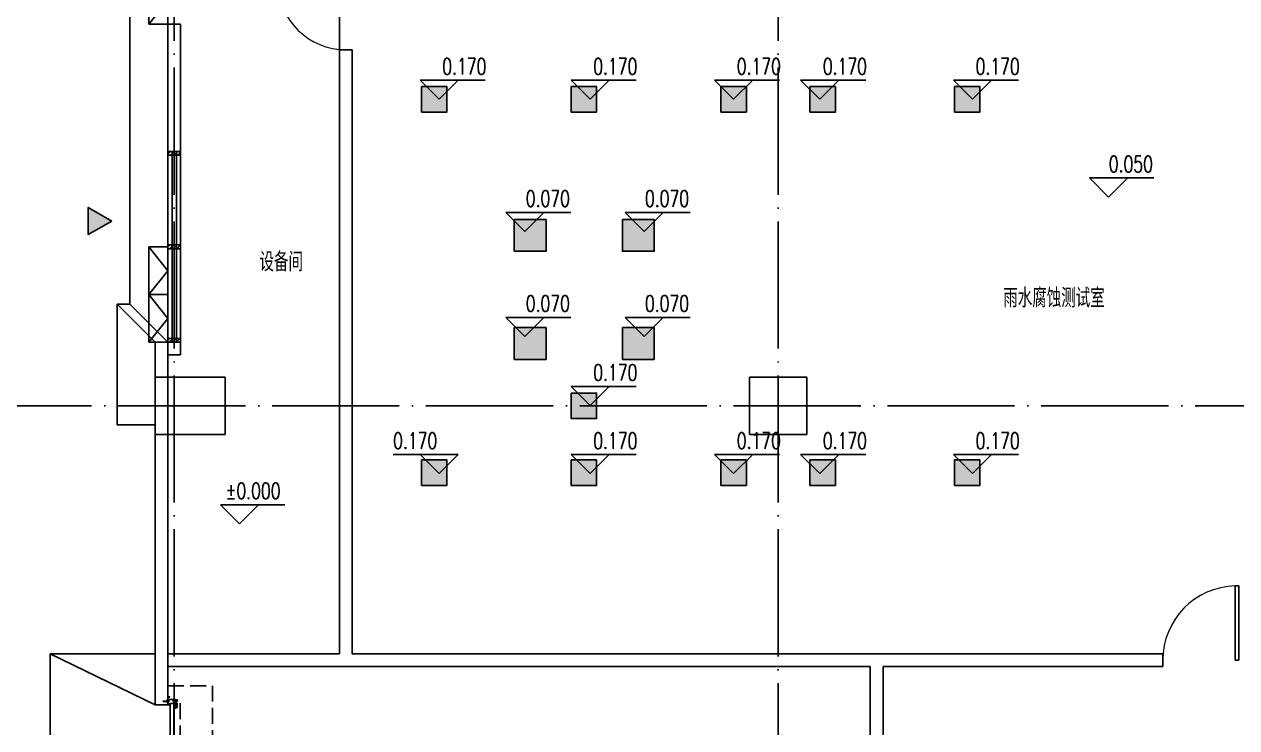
# Model space of a CAD drawing. Extents: x -621157 to 1764546, y -106808 to 741893.
# Drawn here: x -479 to 18596, y 14939 to 26000 of the extents above; entities that cross this region are included whole.
import ezdxf
from ezdxf.enums import TextEntityAlignment as Align

# ---------------------------------------------------------------- set-up
doc = ezdxf.new("R2010")
doc.units = 0
doc.header["$LTSCALE"] = 1000
doc.header["$MEASUREMENT"] = 0
doc.linetypes.add('XREF-A-101-平面图_t3$0$DASH', pattern=[0.35, 0.25, -0.1])
doc.linetypes.add('XREF-A-101-平面图_t3$0$DOTE', pattern=[2.42, 2, -0.2, 0.02, -0.2])
for name, color, linetype in [('0-底图', 7, 'Continuous'), ('XREF-A-101-平面图_t3$0$A-COLUMN', 8, 'Continuous'), ('XREF-A-101-平面图_t3$0$A-DIM_ELEV', 8, 'Continuous'), ('XREF-A-101-平面图_t3$0$A-DOTE', 8, 'Continuous'), ('XREF-A-101-平面图_t3$0$A-GROUND', 8, 'Continuous'), ('XREF-A-101-平面图_t3$0$A-PUB_HATCH', 8, 'Continuous'), ('XREF-A-101-平面图_t3$0$A-ROOM-CH', 8, 'Continuous'), ('XREF-A-101-平面图_t3$0$A-WALL', 8, 'Continuous'), ('XREF-A-101-平面图_t3$0$A-WALL-FILL', 8, 'Continuous'), ('XREF-A-101-平面图_t3$0$A-WINDOW', 8, 'Continuous'), ('XREF-A-101-平面图_t3$0$A-开启符号', 8, 'Continuous'), ('XREF-A-101-平面图_t3$0$GROUND', 8, 'Continuous'), ('XREF-A-101-平面图_t3$0$M-HOLE', 8, 'Continuous'), ('XREF-A-101-平面图_t3$0$PUB_HATCH', 8, 'Continuous'), ('XREF-A-101-平面图_t3$0$PUB_TEXT', 8, 'Continuous'), ('XREF-A-101-平面图_t3$0$win-kq', 8, 'Continuous')]:
    doc.layers.add(name, color=color, linetype=linetype)
doc.styles.add('XREF-A-101-平面图_t3$0$-HZDXCROMANS', font='ROMANS.shx', dxfattribs={"bigfont": 'HZDXC.shx'})
doc.styles.add('XREF-A-101-平面图_t3$0$A-STANDARD', font='SIMPLEX', dxfattribs={"bigfont": 'GBCBIG'})

# ---------------------------------------------------------------- blocks, each defined once
blk = doc.blocks.new('XREF-A-101-平面图_t3$0$轴网')
at = {"layer": 'XREF-A-101-平面图_t3$0$A-DOTE', "linetype": 'XREF-A-101-平面图_t3$0$DOTE'}
for p, q in [((0, -3300), (0, 43300)), ((9500, -3300), (9500, 43300)), ((-3300, 20000), (69800, 20000))]:
    blk.add_line(p, q, dxfattribs=at)
blk = doc.blocks.new('XREF-A-101-平面图_t3$0$G$C869EB286')
at = {"layer": 'XREF-A-101-平面图_t3$0$A-WINDOW'}
h = blk.add_hatch(dxfattribs=at)
h.set_pattern_fill('ANSI31', color=256, scale=25)
h.set_pattern_definition([(45, (-143.957, -89940), (-28.0633, 28.0633), [])])
h.paths.add_polyline_path([(0, 60), (200, 60), (200, 0), (0, 0)])
blk.add_lwpolyline([(0, 60), (200, 60), (200, 0), (0, 0)], close=True, dxfattribs=at)
blk = doc.blocks.new('XREF-A-101-平面图_t3$0$柱网1F')
at = {"layer": 'XREF-A-101-平面图_t3$0$A-COLUMN'}
for points in [[(-300, -20450), (800, -20450), (800, -19550), (-300, -19550)], [(9050, -20450), (9950, -20450), (9950, -19550), (9050, -19550)]]:
    blk.add_lwpolyline(points, close=True, dxfattribs=at)
blk = doc.blocks.new('XREF-A-101-平面图_t3$0$ROOM')
at = {"layer": 'XREF-A-101-平面图_t3$0$A-ROOM-CH', "style": 'XREF-A-101-平面图_t3$0$-HZDXCROMANS', "width": 0.6}
for tag, p in [('中文房间名称', (0, -1000)), ('英文房间名称', (0, -1500))]:
    blk.add_attdef(tag, text='', height=300, dxfattribs=at).set_placement(p, align=Align.CENTER)
blk = doc.blocks.new('XREF-A-101-平面图_t3$0$TYHGDGV(26)')
at = {"color": 0, "linetype": 'XREF-A-101-平面图_t3$0$DASH', "extrusion": (0, 0, -1)}
blk.add_line((82929, 11046), (85074, 11046), dxfattribs=at)
at = {"layer": 'XREF-A-101-平面图_t3$0$win-kq'}
for p, q in [((82897, 11318), (82894, 11314)), ((82897, 11318), (82901, 11314)), ((85106, 11318), (85102, 11314)), ((85106, 11318), (85109, 11314)), ((82898, 11127), (82927, 11127)), ((82898, 11111), (82927, 11111)), ((82927, 11140), (82991, 11140)), ((82927, 11130), (82991, 11130)), ((82927, 11107), (82991, 11107)), ((85076, 11140), (85012, 11140)), ((85076, 11130), (85012, 11130)), ((85076, 11107), (85012, 11107)), ((85105, 11127), (85076, 11127)), ((85105, 11111), (85076, 11111))]:
    blk.add_line(p, q, dxfattribs=at)
at = {"layer": 'XREF-A-101-平面图_t3$0$win-kq', "linetype": 'XREF-A-101-平面图_t3$0$DASH'}
blk.add_line((85052, 11238), (85292, 11238), dxfattribs=at)
at = {"layer": 'XREF-A-101-平面图_t3$0$win-kq'}
for points in [[(82894, 11314), (82894, 11238), (82901, 11238), (82901, 11314)], [(85109, 11314), (85109, 11238), (85102, 11238), (85102, 11314)], [(82899, 11101), (82893, 11092), (82886, 11088), (82884, 11088), (82876, 11092), (82868, 11115), (82868, 11156), (82898, 11156), (82898, 11146), (82898, 11156), (82868, 11156), (82868, 11238)], [(82920, 11248), (82873, 11238)], [(82920, 11238), (82873, 11248)], [(82878, 11106), (82874, 11106), (82874, 11131), (82878, 11131)], [(82892, 11107), (82898, 11107), (82898, 11130), (82892, 11130)], [(82927, 11203), (82927, 11200), (82931, 11197), (82931, 11152), (82927, 11150), (82927, 11146), (85076, 11146), (85076, 11150), (85072, 11152), (85072, 11197), (85076, 11200), (85076, 11203), (82927, 11203)], [(82991, 11146), (82991, 11090), (82927, 11090), (82927, 11146)], [(82946, 11221), (82946, 11212), (82952, 11212), (82952, 11205), (82941, 11205), (82941, 11212), (82946, 11212), (82946, 11221)], [(82991, 11111), (83006, 11111), (83006, 11127), (82991, 11127)], [(85012, 11111), (84998, 11111), (84998, 11127), (85012, 11127)], [(85012, 11146), (85012, 11090), (85076, 11090), (85076, 11146)], [(85057, 11221), (85057, 11212), (85052, 11212), (85052, 11205), (85062, 11205), (85062, 11212), (85057, 11212), (85057, 11221)], [(85131, 11248), (85083, 11238)], [(85131, 11238), (85083, 11248)], [(85104, 11101), (85110, 11092), (85117, 11088), (85120, 11088), (85127, 11092), (85136, 11115), (85136, 11156), (85106, 11156), (85106, 11146), (85106, 11156), (85136, 11156), (85136, 11238)], [(85111, 11107), (85105, 11107), (85105, 11130), (85111, 11130)], [(85126, 11106), (85129, 11106), (85129, 11131), (85126, 11131)]]:
    blk.add_lwpolyline(points, dxfattribs=at)
at = {"layer": 'XREF-A-101-平面图_t3$0$win-kq', "linetype": 'XREF-A-101-平面图_t3$0$DASH'}
blk.add_lwpolyline([(82952, 11238), (82652, 11238), (82652, 10538), (85352, 10538), (85352, 11238), (85052, 11238)], dxfattribs=at)
at = {"layer": 'XREF-A-101-平面图_t3$0$win-kq'}
for points in [[(82834, 11210), (82834, 11221, 1), (82827, 11221), (82827, 11210), (82827, 11232, -0.414214), (82832, 11238), (82946, 11238, -0.414214), (82952, 11232), (82952, 11214), (82952, 11221, 1), (82941, 11221), (82941, 11214)], [(85169, 11210), (85169, 11221, -1), (85177, 11221), (85177, 11210), (85177, 11232, 0.414214), (85171, 11238), (85057, 11238, 0.414214), (85052, 11232), (85052, 11214), (85052, 11221, -1), (85062, 11221), (85062, 11214)]]:
    blk.add_lwpolyline(points, format="xyb", dxfattribs=at)
for points in [[(82920, 11248), (82920, 11238), (82873, 11238), (82873, 11248)], [(82877, 11233), (82918, 11233), (82918, 11238), (82877, 11238)], [(82887, 11233), (82909, 11233), (82909, 11230), (82887, 11230)], [(82888, 11223), (82907, 11223), (82907, 11230), (82888, 11230)], [(85083, 11248), (85083, 11238), (85131, 11238), (85131, 11248)], [(85126, 11233), (85085, 11233), (85085, 11238), (85126, 11238)], [(85117, 11233), (85095, 11233), (85095, 11230), (85117, 11230)], [(85115, 11223), (85096, 11223), (85096, 11230), (85115, 11230)]]:
    blk.add_lwpolyline(points, close=True, dxfattribs=at)
for points in [[(82878, 11098), (82878, 11139, -1), (82892, 11139), (82892, 11098, -1)], [(85126, 11098), (85126, 11139, 1), (85111, 11139), (85111, 11098, 1)]]:
    blk.add_lwpolyline(points, format="xyb", close=True, dxfattribs=at)
blk = doc.blocks.new('XREF-A-101-平面图_t3$0$bz1')
at = {"layer": 'XREF-A-101-平面图_t3$0$PUB_HATCH'}
h = blk.add_hatch(color=1, dxfattribs=at)
h.dxf.hatch_style = 1
h.paths.add_polyline_path([(4866032, -641203), (4865818, -641573), (4866245, -641573)])
at = {"layer": 'XREF-A-101-平面图_t3$0$PUB_TEXT', "color": 1}
blk.add_lwpolyline([(4866032, -641203), (4865818, -641573), (4866245, -641573)], close=True, dxfattribs=at)
blk = doc.blocks.new('XREF-A-101-平面图_t3$0$G$C34B60025')
at = {"xscale": -1, "rotation": 270}
blk.add_blockref('XREF-A-101-平面图_t3$0$bz1', (640120, -4983026), dxfattribs=at)
blk = doc.blocks.new('XREF-A-101-平面图_t3$0$WINDOW2DLIB$SYSLIB$00000001')
at = {"color": 0}
for points in [[(-0.5, 0.5), (-0.5, -0.5)], [(-0.5, 0.5), (0.5, 0.5)], [(0.5, -0.5), (0.5, 0.5)], [(0.5, 0.1667), (-0.5, 0.1667)], [(0.5, -0.1667), (-0.5, -0.1667)], [(-0.5, -0.5), (0.5, -0.5)]]:
    blk.add_lwpolyline(points, dxfattribs=at)
blk = doc.blocks.new('XREF-A-101-平面图_t3$0$DOOR2DLIB$SYSLIB$00000107')
at = {"color": 0}
for p, q in [((0.45, 0.975), (0.5, 0.975)), ((0.45, 0), (0.45, 0.975)), ((0.5, 0), (0.5, 0.975)), ((0.5, 0), (0.45, 0))]:
    blk.add_line(p, q, dxfattribs=at)
at = {"color": 0, "lineweight": 13}
blk.add_arc((0.475, 0), 0.975, 91.4693, 180, dxfattribs=at)
blk = doc.blocks.new('XREF-A-101-平面图_t3')
at = {"layer": 'XREF-A-101-平面图_t3$0$A-PUB_HATCH'}
h = blk.add_hatch(dxfattribs=at)
h.set_pattern_fill('DOTS', color=256, scale=30)
h.set_pattern_definition([(0, (0, 0), (23.8125, 47.625), [0, -47.625])])
h.paths.add_polyline_path([(212275, 25020), (212675, 25020), (212675, 24620), (212275, 24620)])
h.paths.add_polyline_path([(208600, 25020), (209000, 25020), (209000, 24620), (208600, 24620)])
h.paths.add_polyline_path([(210000, 25020), (210400, 25020), (210400, 24620), (210000, 24620)])
h.paths.add_polyline_path([(212275, 19150), (212675, 19150), (212675, 18750), (212275, 18750)])
h.paths.add_polyline_path([(206245, 25020), (206645, 25020), (206645, 24620), (206245, 24620)])
h.paths.add_polyline_path([(210000, 19150), (210400, 19150), (210400, 18750), (210000, 18750)])
h.paths.add_polyline_path([(208600, 19150), (209000, 19150), (209000, 18750), (208600, 18750)])
h.paths.add_polyline_path([(203890, 25020), (204290, 25020), (204290, 24620), (203890, 24620)])
h.paths.add_polyline_path([(206245, 20200), (206645, 20200), (206645, 19800), (206245, 19800)])
h.paths.add_polyline_path([(206245, 19150), (206645, 19150), (206645, 18750), (206245, 18750)])
h.paths.add_polyline_path([(203890, 19150), (204290, 19150), (204290, 18750), (203890, 18750)])
h.paths.add_polyline_path([(207050, 21230), (207550, 21230), (207550, 20730), (207050, 20730)])
h.paths.add_polyline_path([(205350, 21230), (205850, 21230), (205850, 20730), (205350, 20730)])
h.paths.add_polyline_path([(205350, 22930), (205850, 22930), (205850, 22430), (205350, 22430)])
h.paths.add_polyline_path([(207050, 22930), (207550, 22930), (207550, 22430), (207050, 22430)])
at = {"layer": 'XREF-A-101-平面图_t3$0$A-DIM_ELEV'}
for p, q in [((204167, 24820), (203867, 25120)), ((203867, 25120), (204892, 25120)), ((204167, 24820), (204467, 25120)), ((206543, 24820), (206243, 25120)), ((206243, 25120), (207267, 25120)), ((206543, 24820), (206843, 25120)), ((208800, 24820), (208500, 25120)), ((208500, 25120), (209524, 25120)), ((208800, 24820), (209100, 25120)), ((210154, 24820), (209854, 25120)), ((209854, 25120), (210879, 25120)), ((210154, 24820), (210454, 25120)), ((212558, 24820), (212258, 25120)), ((212258, 25120), (213282, 25120)), ((212558, 24820), (212858, 25120)), ((214699, 23284), (214399, 23584)), ((214399, 23584), (215412, 23584)), ((214699, 23284), (214999, 23584)), ((205515, 22741), (205215, 23041)), ((205215, 23041), (206240, 23041)), ((205515, 22741), (205815, 23041)), ((207391, 22741), (207091, 23041)), ((207091, 23041), (208115, 23041)), ((207391, 22741), (207691, 23041)), ((205515, 21092), (205215, 21392)), ((205215, 21392), (206240, 21392)), ((205515, 21092), (205815, 21392)), ((207391, 21092), (207091, 21392)), ((207091, 21392), (208115, 21392)), ((207391, 21092), (207691, 21392)), ((206543, 20007), (206243, 20307)), ((206243, 20307), (207267, 20307)), ((206543, 20007), (206843, 20307)), ((204467, 19235), (203443, 19235)), ((204167, 18935), (203867, 19235)), ((204167, 18935), (204467, 19235)), ((206543, 18935), (206243, 19235)), ((206243, 19235), (207267, 19235)), ((206543, 18935), (206843, 19235)), ((208800, 18935), (208500, 19235)), ((208500, 19235), (209524, 19235)), ((208800, 18935), (209100, 19235)), ((210154, 18935), (209854, 19235)), ((209854, 19235), (210879, 19235)), ((210154, 18935), (210454, 19235)), ((212558, 18935), (212258, 19235)), ((212258, 19235), (213282, 19235)), ((212558, 18935), (212858, 19235)), ((201028, 18146), (200728, 18446)), ((200728, 18446), (201741, 18446)), ((201028, 18146), (201328, 18446))]:
    blk.add_line(p, q, dxfattribs=at)
at = {"layer": 'XREF-A-101-平面图_t3$0$A-GROUND'}
for points in [[(199700, 3100), (198050, 3100), (198050, 16100), (199700, 16100)], [(199700, 15300), (198050, 16100)]]:
    blk.add_lwpolyline(points, dxfattribs=at)
at = {"layer": 'XREF-A-101-平面图_t3$0$A-WALL'}
for p, q in [((202600, 16100), (202600, 25600)), ((202800, 16100), (202800, 25600)), ((202600, 16100), (199900, 16100)), ((199900, 15900), (199900, 16100)), ((211050, 16100), (202800, 16100)), ((215550, 16100), (211050, 16100)), ((202700, 15900), (199900, 15900)), ((210950, 15900), (202700, 15900)), ((210950, 10100), (210950, 15900)), ((211150, 10100), (211150, 15900)), ((215550, 15900), (211150, 15900))]:
    blk.add_line(p, q, dxfattribs=at)
for points in [[(202600, 25600), (202800, 25600)], [(215550, 15900), (215550, 16100)]]:
    blk.add_lwpolyline(points, dxfattribs=at)
at = {"layer": 'XREF-A-101-平面图_t3$0$A-WALL-FILL', "color": 171}
for p, q in [((199900, 26000), (199900, 24000)), ((200100, 26000), (200100, 24000)), ((199700, 15300), (199700, 21000)), ((199700, 21000), (199900, 21000)), ((199900, 21000), (199900, 20800)), ((199900, 15300), (199900, 21000)), ((200100, 21000), (200100, 20800)), ((200100, 20800), (199900, 20800))]:
    blk.add_line(p, q, dxfattribs=at)
for points in [[(200100, 26000), (199900, 26000)], [(200100, 24000), (199900, 24000)], [(200100, 21000), (199900, 21000)], [(199700, 15300), (199900, 15300)]]:
    blk.add_lwpolyline(points, dxfattribs=at)
at = {"layer": 'XREF-A-101-平面图_t3$0$A-WINDOW'}
for p, q in [((202600, 25600), (202600, 26700)), ((199700, 15300), (199900, 15300))]:
    blk.add_line(p, q, dxfattribs=at)
at = {"layer": 'XREF-A-101-平面图_t3$0$A-开启符号', "linetype": 'Continuous'}
for points in [[(199600, 26000), (199900, 26000), (199900, 26750), (199600, 26750)], [(199600, 22500), (199900, 22500), (199900, 21750), (199600, 21750)], [(199600, 21000), (199900, 21000), (199900, 21750), (199600, 21750)]]:
    blk.add_lwpolyline(points, close=True, dxfattribs=at)
for points in [[(199600, 26000), (199900, 26375), (199600, 26750)], [(199600, 22500), (199900, 22125), (199600, 21750)], [(199600, 21000), (199900, 21375), (199600, 21750)]]:
    blk.add_lwpolyline(points, dxfattribs=at)
at = {"layer": 'XREF-A-101-平面图_t3$0$GROUND'}
for p, q in [((199300, 21600), (199300, 33100)), ((199900, 21000), (199900, 29550)), ((199100, 19700), (199100, 21600)), ((199100, 21600), (199300, 21600)), ((199100, 21600), (199700, 21000)), ((199300, 21600), (199900, 21000)), ((199700, 20450), (199700, 21000)), ((199700, 21000), (199900, 21000)), ((199100, 19700), (199700, 19700))]:
    blk.add_line(p, q, dxfattribs=at)
at = {"layer": 'XREF-A-101-平面图_t3$0$M-HOLE'}
for points in [[(203890, 25020), (204290, 25020), (204290, 24620), (203890, 24620)], [(206245, 25020), (206645, 25020), (206645, 24620), (206245, 24620)], [(208600, 25020), (209000, 25020), (209000, 24620), (208600, 24620)], [(210000, 25020), (210400, 25020), (210400, 24620), (210000, 24620)], [(212275, 25020), (212675, 25020), (212675, 24620), (212275, 24620)], [(205350, 22930), (205850, 22930), (205850, 22430), (205350, 22430)], [(207050, 22930), (207550, 22930), (207550, 22430), (207050, 22430)], [(205350, 21230), (205850, 21230), (205850, 20730), (205350, 20730)], [(207050, 21230), (207550, 21230), (207550, 20730), (207050, 20730)], [(206245, 20200), (206645, 20200), (206645, 19800), (206245, 19800)], [(203890, 19150), (204290, 19150), (204290, 18750), (203890, 18750)], [(206245, 19150), (206645, 19150), (206645, 18750), (206245, 18750)], [(208600, 19150), (209000, 19150), (209000, 18750), (208600, 18750)], [(210000, 19150), (210400, 19150), (210400, 18750), (210000, 18750)], [(212275, 19150), (212675, 19150), (212675, 18750), (212275, 18750)]]:
    blk.add_lwpolyline(points, close=True, dxfattribs=at)
blk.add_blockref('XREF-A-101-平面图_t3$0$G$C34B60025', (200100, 139900))
at = {"layer": 'XREF-A-101-平面图_t3$0$A-COLUMN'}
blk.add_blockref('XREF-A-101-平面图_t3$0$柱网1F', (200000, 40000), dxfattribs=at)
at = {"layer": 'XREF-A-101-平面图_t3$0$A-DOTE'}
blk.add_blockref('XREF-A-101-平面图_t3$0$轴网', (200000, 0), dxfattribs=at)
at = {"layer": 'XREF-A-101-平面图_t3$0$A-ROOM-CH'}
ref = blk.add_blockref('XREF-A-101-平面图_t3$0$ROOM', (201683, 23114), dxfattribs=at)
ref.add_attrib('中文房间名称', '设备间', dxfattribs={"height": 300, "style": 'XREF-A-101-平面图_t3$0$-HZDXCROMANS', "width": 0.8}).set_placement((201683, 22114), align=Align.CENTER)
ref = blk.add_blockref('XREF-A-101-平面图_t3$0$ROOM', (213840, 22547), dxfattribs=at)
ref.add_attrib('中文房间名称', '雨水腐蚀测试室', dxfattribs={"height": 300, "style": 'XREF-A-101-平面图_t3$0$-HZDXCROMANS', "width": 0.8}).set_placement((213840, 21547), align=Align.CENTER)
at = {"layer": 'XREF-A-101-平面图_t3$0$A-WINDOW'}
for name, p, xscale, yscale, zscale, rotation in [('XREF-A-101-平面图_t3$0$DOOR2DLIB$SYSLIB$00000107', (202700, 26150), 1100, 1100, 1100, 90), ('XREF-A-101-平面图_t3$0$WINDOW2DLIB$SYSLIB$00000001', (200000, 22500), -2999.999999998645, 200, -2999.999999998645, 270.0000000000008), ('XREF-A-101-平面图_t3$0$DOOR2DLIB$SYSLIB$00000107', (216150, 16000), -1200, -1200, -1200, 180)]:
    blk.add_blockref(name, p, dxfattribs=dict(at, xscale=xscale, yscale=yscale, zscale=zscale, rotation=rotation))
for p in [(199900, 23940), (199900, 22470), (199900, 21000)]:
    blk.add_blockref('XREF-A-101-平面图_t3$0$G$C869EB286', p, dxfattribs=at)
at = {"layer": 'XREF-A-101-平面图_t3$0$A-WINDOW', "xscale": -1, "rotation": 89.99999999999952}
blk.add_blockref('XREF-A-101-平面图_t3$0$TYHGDGV(26)', (211138, 98252), dxfattribs=at)
at = {"layer": 'XREF-A-101-平面图_t3$0$A-DIM_ELEV', "color": 7, "style": 'XREF-A-101-平面图_t3$0$A-STANDARD', "width": 0.705882}
for s, p in [('0.170', (204216, 25210)), ('0.170', (206591, 25210)), ('0.170', (208849, 25210)), ('0.170', (210203, 25210)), ('0.170', (212606, 25210)), ('0.050', (214702, 23674)), ('0.070', (205530, 23131)), ('0.070', (207405, 23131)), ('0.070', (205530, 21482)), ('0.070', (207405, 21482)), ('0.170', (206591, 20397)), ('0.170', (203443, 19325)), ('0.170', (206591, 19325)), ('0.170', (208849, 19325)), ('0.170', (210203, 19325)), ('0.170', (212606, 19325)), ('%%P0.000', (200808, 18536))]:
    blk.add_text(s, height=255, dxfattribs=at).set_placement(p)

msp = doc.modelspace()

# ---------------------------------------------------------------- block references
at = {"layer": '0-底图'}
msp.add_blockref('XREF-A-101-平面图_t3', (-198119, 0), dxfattribs=at)

doc.saveas('drawing.dxf')
